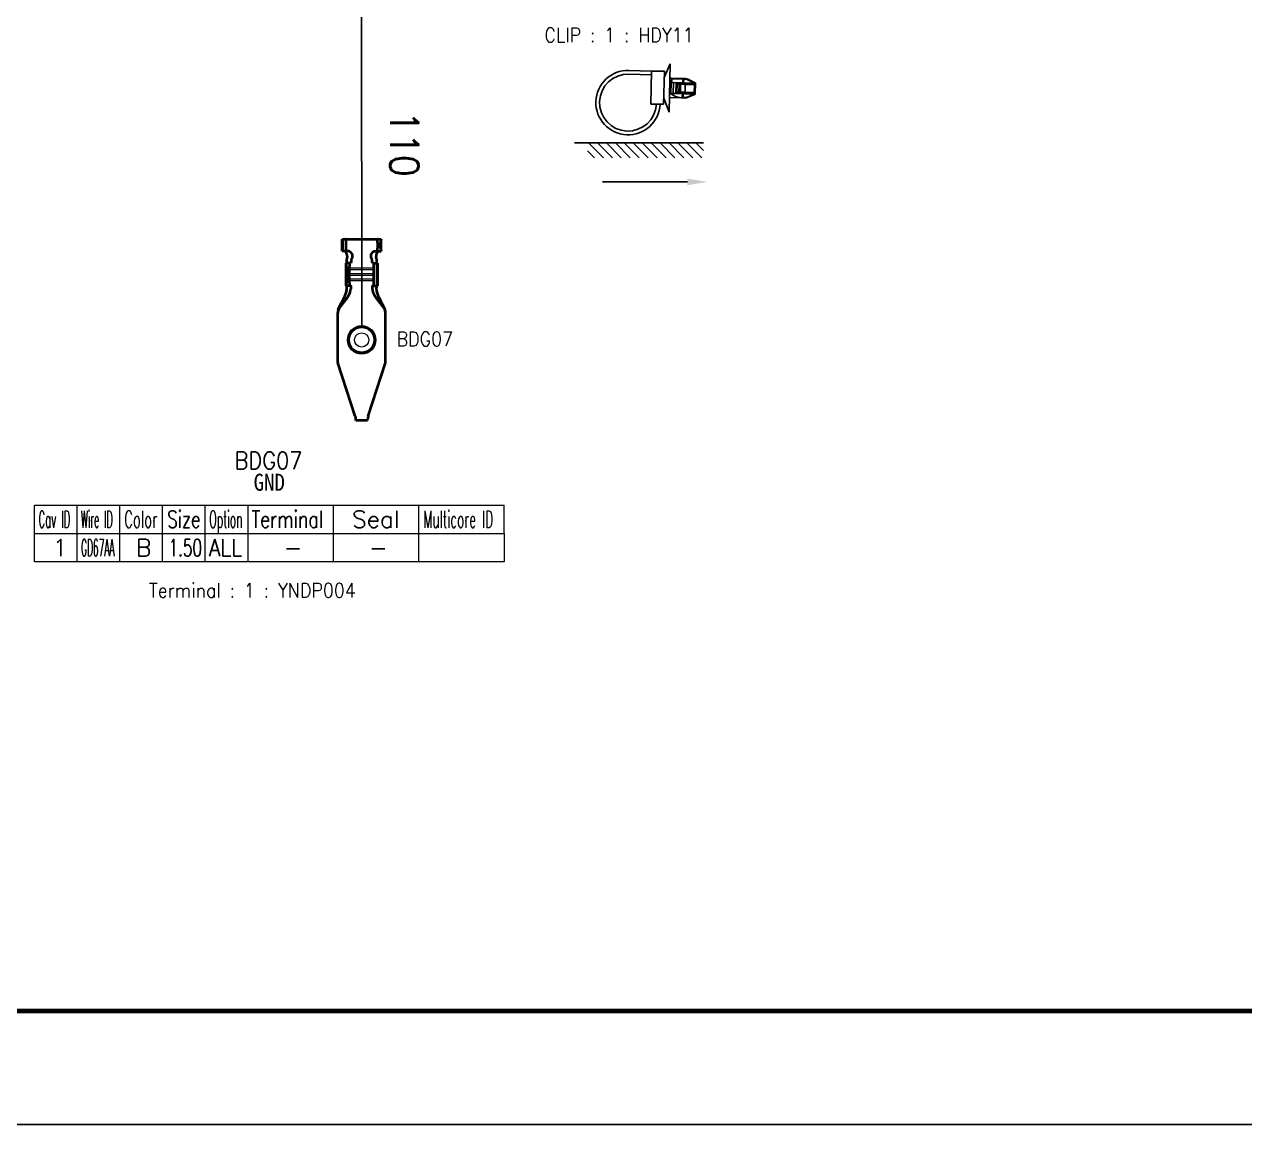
# Model space of a CAD drawing. Header units: inches. Extents: x 47316 to 59086, y 3141 to 11743.
# Drawn here: x 53203.2 to 53417.6, y 5618 to 5811.3 of the extents above; entities that cross this region are included whole.
import ezdxf

# ---------------------------------------------------------------- set-up
doc = ezdxf.new("R2010")
doc.units = ezdxf.units.IN
doc.header["$MEASUREMENT"] = 0
doc.layers.add('标注线', color=3, linetype='Continuous', lineweight=20)
doc.layers.add('轮廓线', color=7, linetype='Continuous', lineweight=40)
doc.styles.get("Standard").update_dxf_attribs({"font": ''})
doc.styles.get('Standard').set_extended_font_data('SimSun')
doc.linetypes.add('_VH_UNTAPED', pattern='A,0.0001,[17,VeSys.shx,S=0.1,R=0,X=0,Y=0],-0.4', length=0.4001)

# ---------------------------------------------------------------- blocks, each defined once
blk = doc.blocks.new('YNDP')
at = {"layer": '标注线', "color": 0}
for p, q in [((-2.1, 7.31), (2.1, 7.31)), ((-2.1, 7.31), (-2.1, 7.03)), ((-2.1, 7.03), (2.1, 7.03)), ((2.1, 7.31), (2.1, 7.03)), ((-2.1, 6.34), (2.1, 6.34)), ((-2.1, 6.06), (-2.1, 6.34)), ((-2.1, 6.06), (2.1, 6.06)), ((-2.1, 5.36), (2.1, 5.36)), ((-2.1, 5.08), (-2.1, 5.36)), ((-2.1, 5.08), (2.1, 5.08)), ((2.1, 6.06), (2.1, 6.34)), ((2.1, 5.08), (2.1, 5.36))]:
    blk.add_line(p, q, dxfattribs=at)
at = {"layer": '轮廓线', "color": 0, "linetype": 'Continuous'}
for p, q in [((-1.12, 31.08), (-4.19, 21.73)), ((-1.05, 31.85), (1.05, 31.85)), ((-1.05, 31.85), (-1.05, 31.62)), ((1.05, 31.85), (1.05, 31.62)), ((1.12, 31.08), (4.19, 21.73)), ((-4.2, 21.67), (-4.2, 12.86)), ((4.2, 21.67), (4.2, 12.86)), ((2.61, 8.81), (2.59, 8.3)), ((-2.8, 4.2), (-2.8, 8.19)), ((-1.93, 8.19), (-2.79, 8.19)), ((-2.68, 4.76), (-2.68, 7.63)), ((-2.59, 8.23), (-2.59, 8.19)), ((-2.15, 7.63), (-2.15, 4.76)), ((1.93, 8.19), (2.79, 8.19)), ((2.15, 7.63), (2.15, 4.76)), ((2.68, 4.76), (2.68, 7.63)), ((2.8, 4.2), (2.8, 8.19)), ((-1.88, 4.2), (-2.79, 4.2)), ((1.88, 4.2), (2.79, 4.2)), ((-3.42, 2.1), (-3.42, 0)), ((-2.21, 2.1), (-3.42, 2.1)), ((3.42, 0), (-3.42, 0)), ((-3.33, 1.54), (-3.33, 0.56)), ((-2.8, 0.56), (-2.8, 1.54)), ((2.21, 2.1), (3.42, 2.1)), ((2.8, 0.56), (2.8, 1.54)), ((3.33, 1.54), (3.33, 0.56)), ((3.42, 2.1), (3.42, 0))]:
    blk.add_line(p, q, dxfattribs=at)
for points in [[(-4.1, 12.34), (-3.84, 11.76), (-3.57, 11.21), (-3.29, 10.67), (-3.04, 10.15), (-2.83, 9.63), (-2.67, 9.1), (-2.59, 8.55)], [(4.1, 12.34), (3.82, 11.71), (3.52, 11.11), (3.22, 10.53), (2.96, 9.97), (2.75, 9.39), (2.61, 8.81)], [(2.59, 8.3), (2.6, 8.23), (2.62, 8.19)]]:
    blk.add_lwpolyline(points, dxfattribs=at)
blk.add_circle((0, 17.68), 2.27, dxfattribs=at)
for centre, radius, start, end in [((-3.99, 21.67), 0.21, 161.8436, 180), ((3.99, 21.67), 0.21, 0, 18.1564), ((-2.73, 12.98), 1.47, 179.9769, 194.856), ((2.73, 12.98), 1.47, 345.1441, 0.0231), ((-2.78, 12.86), 1.42, 179.9988, 190.6859), ((-2.82, 12.86), 1.38, 190.6602, 202.0987), ((-2.83, 12.95), 1.37, 194.867, 203.4682), ((-2.88, 12.93), 1.32, 203.5201, 211.9337), ((2.88, 12.93), 1.31, 328.0524, 336.542), ((2.84, 12.95), 1.36, 336.545, 345.167), ((2.82, 12.86), 1.38, 337.9012, 349.3399), ((2.78, 12.86), 1.42, 349.3141, 0.0012)]:
    blk.add_arc(centre, radius, start, end, dxfattribs=at)
for centre, ratio, start_param, end_param in [((-2.79, 7.63), 0.19732, -4.712389, -3.141593), ((2.79, 7.63), 0.19732, -3.141593, -1.570796), ((-2.79, 4.76), 0.19732, 0, 1.570796), ((2.79, 4.76), 0.19732, -1.570796, 0), ((-3.4, 1.54), 0.133102, -4.712389, -3.141593), ((-3.4, 0.56), 0.133102, 0, 1.570796), ((3.4, 1.54), 0.133102, -3.141593, -1.570796), ((3.4, 0.56), 0.133102, -1.570796, 0)]:
    blk.add_ellipse(centre, major_axis=(0, -0.56), ratio=ratio, start_param=start_param, end_param=end_param, dxfattribs=at)
for points, knots in [([(-1.12, 31.08), (-1.12, 31.13), (-1.11, 31.23), (-1.09, 31.37), (-1.07, 31.5), (-1.06, 31.59), (-1.05, 31.62)], [0, 0, 0, 0, 0.275349, 0.54044, 0.785059, 1, 1, 1, 1]), ([(1.12, 31.08), (1.12, 31.13), (1.11, 31.23), (1.09, 31.37), (1.07, 31.5), (1.06, 31.59), (1.05, 31.62)], [0, 0, 0, 0, 0.275349, 0.54044, 0.785059, 1, 1, 1, 1]), ([(-3.99, 12.24), (-3.96, 12.18), (-3.88, 12.06), (-3.76, 11.88), (-3.63, 11.71), (-3.49, 11.53), (-3.38, 11.38), (-3.28, 11.26), (-3.18, 11.13), (-3.08, 11.01), (-2.97, 10.88), (-2.89, 10.77), (-2.81, 10.67), (-2.71, 10.53), (-2.6, 10.38), (-2.5, 10.23), (-2.42, 10.11), (-2.35, 9.98), (-2.28, 9.85), (-2.21, 9.72), (-2.13, 9.54), (-2.06, 9.35), (-2, 9.15), (-1.96, 9), (-1.93, 8.85), (-1.92, 8.75), (-1.91, 8.7)], [0, 0, 0, 0, 0.050147, 0.101268, 0.15366, 0.207551, 0.263037, 0.291397, 0.320187, 0.379163, 0.409405, 0.44019, 0.471533, 0.503437, 0.568955, 0.6026, 0.636828, 0.671601, 0.70688, 0.742606, 0.778723, 0.851854, 0.888752, 0.925778, 0.962868, 1, 1, 1, 1]), ([(3.99, 12.24), (3.96, 12.18), (3.88, 12.06), (3.76, 11.88), (3.63, 11.71), (3.49, 11.53), (3.38, 11.38), (3.28, 11.26), (3.18, 11.13), (3.08, 11.01), (2.97, 10.88), (2.89, 10.77), (2.81, 10.67), (2.71, 10.53), (2.6, 10.38), (2.5, 10.23), (2.42, 10.11), (2.35, 9.98), (2.28, 9.85), (2.21, 9.72), (2.13, 9.54), (2.06, 9.35), (2, 9.15), (1.96, 9), (1.93, 8.85), (1.92, 8.75), (1.91, 8.7)], [0, 0, 0, 0, 0.050147, 0.101268, 0.15366, 0.207551, 0.263037, 0.291397, 0.320187, 0.379163, 0.409405, 0.44019, 0.471533, 0.503437, 0.568955, 0.6026, 0.636828, 0.671601, 0.70688, 0.742606, 0.778723, 0.851854, 0.888752, 0.925778, 0.962868, 1, 1, 1, 1]), ([(-1.91, 8.7), (-1.91, 8.66), (-1.9, 8.6), (-1.89, 8.5), (-1.89, 8.42), (-1.89, 8.37), (-1.89, 8.34), (-1.89, 8.33)], [0, 0, 0, 0, 0.28921, 0.557756, 0.797041, 0.903477, 1, 1, 1, 1]), ([(1.89, 8.33), (1.89, 8.34), (1.89, 8.37), (1.89, 8.42), (1.89, 8.5), (1.9, 8.6), (1.91, 8.66), (1.91, 8.7)], [0, 0, 0, 0, 0.09654, 0.20301, 0.442326, 0.710821, 1, 1, 1, 1]), ([(-2.59, 8.23), (-2.59, 8.23), (-2.59, 8.25), (-2.59, 8.28), (-2.59, 8.31), (-2.59, 8.35), (-2.58, 8.39), (-2.58, 8.46), (-2.58, 8.51), (-2.59, 8.55)], [0, 0, 0, 0, 0.070978, 0.159185, 0.264069, 0.384693, 0.519957, 0.668708, 1, 1, 1, 1]), ([(-2.58, 8.19), (-2.58, 8.19), (-2.58, 8.19), (-2.58, 8.19), (-2.59, 8.2), (-2.59, 8.2), (-2.59, 8.2), (-2.59, 8.21), (-2.59, 8.22), (-2.59, 8.22), (-2.59, 8.23)], [0, 0, 0, 0, 0.063583, 0.13143, 0.214486, 0.319093, 0.448523, 0.604543, 0.788198, 1, 1, 1, 1]), ([(-2.11, 8.19), (-2.11, 8.19), (-2.11, 8.19), (-2.11, 8.19), (-2.12, 8.18), (-2.12, 8.18), (-2.12, 8.17), (-2.12, 8.17), (-2.13, 8.16), (-2.13, 8.14), (-2.13, 8.12), (-2.14, 8.09), (-2.14, 8.06), (-2.14, 8.01), (-2.15, 7.94), (-2.15, 7.84), (-2.15, 7.74), (-2.15, 7.67), (-2.15, 7.63)], [0, 0, 0, 0, 0.004027, 0.009289, 0.016377, 0.025518, 0.036801, 0.050263, 0.065914, 0.083752, 0.125893, 0.176287, 0.234438, 0.299837, 0.450022, 0.621303, 0.807366, 1, 1, 1, 1]), ([(-1.89, 8.33), (-1.89, 8.32), (-1.9, 8.3), (-1.9, 8.27), (-1.9, 8.25), (-1.91, 8.23), (-1.91, 8.22), (-1.91, 8.21), (-1.92, 8.2), (-1.92, 8.2), (-1.92, 8.2), (-1.92, 8.19), (-1.92, 8.19), (-1.93, 8.19), (-1.93, 8.19)], [0, 0, 0, 0, 0.218442, 0.41158, 0.578176, 0.717068, 0.77583, 0.827442, 0.871971, 0.909537, 0.940372, 0.964928, 0.984146, 1, 1, 1, 1]), ([(1.93, 8.19), (1.93, 8.19), (1.92, 8.19), (1.92, 8.19), (1.92, 8.2), (1.92, 8.2), (1.92, 8.2), (1.91, 8.21), (1.91, 8.22), (1.91, 8.23), (1.9, 8.25), (1.9, 8.27), (1.9, 8.3), (1.89, 8.32), (1.89, 8.33)], [0, 0, 0, 0, 0.015854, 0.035072, 0.059628, 0.090464, 0.128031, 0.17256, 0.224172, 0.282933, 0.421824, 0.58842, 0.781558, 1, 1, 1, 1]), ([(2.15, 7.63), (2.15, 7.67), (2.15, 7.74), (2.15, 7.84), (2.15, 7.94), (2.14, 8.01), (2.14, 8.06), (2.14, 8.09), (2.13, 8.12), (2.13, 8.14), (2.13, 8.16), (2.12, 8.17), (2.12, 8.17), (2.12, 8.18), (2.12, 8.18), (2.11, 8.19), (2.11, 8.19), (2.11, 8.19), (2.11, 8.19)], [0, 0, 0, 0, 0.192634, 0.378697, 0.549978, 0.700163, 0.765562, 0.823713, 0.874107, 0.916248, 0.934086, 0.949737, 0.963199, 0.974482, 0.983623, 0.990711, 0.995973, 1, 1, 1, 1]), ([(-2.15, 4.76), (-2.15, 4.72), (-2.15, 4.65), (-2.15, 4.55), (-2.15, 4.45), (-2.14, 4.38), (-2.14, 4.33), (-2.14, 4.3), (-2.13, 4.27), (-2.13, 4.25), (-2.13, 4.23), (-2.12, 4.22), (-2.12, 4.22), (-2.12, 4.21), (-2.12, 4.21), (-2.11, 4.2), (-2.11, 4.2), (-2.11, 4.2), (-2.11, 4.2)], [0, 0, 0, 0, 0.192634, 0.378697, 0.549978, 0.700163, 0.765562, 0.823713, 0.874107, 0.916248, 0.934086, 0.949737, 0.963199, 0.974482, 0.983623, 0.990711, 0.995973, 1, 1, 1, 1]), ([(2.11, 4.2), (2.11, 4.2), (2.11, 4.2), (2.11, 4.2), (2.12, 4.21), (2.12, 4.21), (2.12, 4.22), (2.12, 4.22), (2.13, 4.23), (2.13, 4.25), (2.13, 4.27), (2.14, 4.3), (2.14, 4.33), (2.14, 4.38), (2.15, 4.45), (2.15, 4.55), (2.15, 4.65), (2.15, 4.72), (2.15, 4.76)], [0, 0, 0, 0, 0.004027, 0.009289, 0.016377, 0.025518, 0.036801, 0.050263, 0.065914, 0.083752, 0.125893, 0.176287, 0.234438, 0.299837, 0.450022, 0.621303, 0.807366, 1, 1, 1, 1]), ([(-2.89, 2.13), (-2.87, 2.14), (-2.85, 2.17), (-2.8, 2.21), (-2.76, 2.26), (-2.72, 2.33), (-2.68, 2.4), (-2.64, 2.48), (-2.61, 2.56), (-2.56, 2.69), (-2.53, 2.85), (-2.51, 3.01), (-2.51, 3.13), (-2.52, 3.22), (-2.54, 3.29), (-2.55, 3.34), (-2.56, 3.36)], [0, 0, 0, 0, 0.038866, 0.08397, 0.135113, 0.191855, 0.253649, 0.319879, 0.389842, 0.462725, 0.612921, 0.759984, 0.828629, 0.892177, 0.949572, 1, 1, 1, 1]), ([(-2.56, 3.36), (-2.57, 3.43), (-2.58, 3.53), (-2.58, 3.66), (-2.58, 3.77), (-2.58, 3.87), (-2.58, 3.98), (-2.58, 4.09), (-2.58, 4.16), (-2.58, 4.2)], [0, 0, 0, 0, 0.240029, 0.362533, 0.486637, 0.612415, 0.739889, 0.869056, 1, 1, 1, 1]), ([(-1.75, 3.36), (-1.74, 3.34), (-1.71, 3.28), (-1.68, 3.19), (-1.65, 3.09), (-1.64, 3), (-1.64, 2.93), (-1.64, 2.87), (-1.65, 2.81), (-1.66, 2.73), (-1.69, 2.64), (-1.73, 2.53), (-1.79, 2.44), (-1.85, 2.36), (-1.91, 2.28), (-1.98, 2.22), (-2.03, 2.18), (-2.07, 2.15), (-2.1, 2.13), (-2.13, 2.12), (-2.17, 2.1), (-2.2, 2.1), (-2.21, 2.1)], [0, 0, 0, 0, 0.055022, 0.116995, 0.185083, 0.258201, 0.296181, 0.334778, 0.373698, 0.412652, 0.489659, 0.564292, 0.635623, 0.703071, 0.76613, 0.824277, 0.876958, 0.901113, 0.923761, 0.944907, 0.964596, 1, 1, 1, 1]), ([(-1.88, 4.2), (-1.88, 4.13), (-1.87, 4.02), (-1.86, 3.87), (-1.85, 3.73), (-1.83, 3.59), (-1.79, 3.46), (-1.77, 3.39), (-1.75, 3.36)], [0, 0, 0, 0, 0.260021, 0.387215, 0.512609, 0.758429, 0.879572, 1, 1, 1, 1]), ([(2.21, 2.1), (2.2, 2.1), (2.17, 2.1), (2.13, 2.12), (2.1, 2.13), (2.07, 2.15), (2.03, 2.18), (1.98, 2.22), (1.91, 2.28), (1.85, 2.36), (1.79, 2.44), (1.73, 2.53), (1.69, 2.64), (1.65, 2.75), (1.64, 2.87), (1.64, 2.98), (1.65, 3.09), (1.68, 3.19), (1.71, 3.28), (1.74, 3.34), (1.75, 3.36)], [0, 0, 0, 0, 0.035416, 0.055113, 0.076262, 0.09891, 0.123064, 0.175742, 0.233887, 0.296955, 0.364416, 0.435763, 0.510406, 0.587414, 0.665244, 0.741782, 0.814902, 0.882994, 0.944969, 1, 1, 1, 1]), ([(1.75, 3.36), (1.77, 3.39), (1.79, 3.46), (1.83, 3.59), (1.85, 3.73), (1.86, 3.87), (1.87, 4.02), (1.88, 4.13), (1.88, 4.2)], [0, 0, 0, 0, 0.120428, 0.241571, 0.48739, 0.612785, 0.739979, 1, 1, 1, 1]), ([(2.56, 3.36), (2.55, 3.34), (2.54, 3.3), (2.53, 3.23), (2.52, 3.16), (2.51, 3.05), (2.52, 2.9), (2.55, 2.73), (2.6, 2.59), (2.64, 2.48), (2.68, 2.41), (2.71, 2.34), (2.75, 2.28), (2.79, 2.23), (2.81, 2.2), (2.83, 2.19)], [0, 0, 0, 0, 0.048288, 0.102718, 0.16266, 0.227338, 0.366788, 0.511961, 0.653827, 0.721303, 0.78555, 0.846014, 0.902199, 0.953655, 1, 1, 1, 1]), ([(2.58, 4.2), (2.58, 4.16), (2.58, 4.09), (2.58, 3.98), (2.58, 3.87), (2.58, 3.77), (2.58, 3.66), (2.58, 3.53), (2.57, 3.43), (2.56, 3.36)], [0, 0, 0, 0, 0.130944, 0.260111, 0.387585, 0.513363, 0.637467, 0.759971, 1, 1, 1, 1]), ([(2.83, 2.19), (2.84, 2.17), (2.86, 2.15), (2.89, 2.13), (2.9, 2.12)], [0, 0, 0, 0, 0.537008, 1, 1, 1, 1]), ([(-2.97, 2.1), (-2.96, 2.1), (-2.95, 2.1), (-2.93, 2.11), (-2.91, 2.12), (-2.9, 2.13), (-2.89, 2.13)], [0, 0, 0, 0, 0.217658, 0.453857, 0.713604, 1, 1, 1, 1]), ([(-2.74, 2.1), (-2.74, 2.1), (-2.74, 2.1), (-2.75, 2.1), (-2.75, 2.09), (-2.75, 2.09), (-2.76, 2.08), (-2.76, 2.08), (-2.76, 2.07), (-2.77, 2.05), (-2.77, 2.03), (-2.78, 2), (-2.78, 1.97), (-2.79, 1.93), (-2.79, 1.89), (-2.8, 1.83), (-2.8, 1.75), (-2.8, 1.65), (-2.8, 1.58), (-2.8, 1.54)], [0, 0, 0, 0, 0.005642, 0.012205, 0.020275, 0.030156, 0.042002, 0.05589, 0.071859, 0.089925, 0.132301, 0.1827, 0.240671, 0.305736, 0.377363, 0.454882, 0.624746, 0.809143, 1, 1, 1, 1]), ([(-2.8, 0.56), (-2.8, 0.52), (-2.8, 0.45), (-2.8, 0.35), (-2.8, 0.27), (-2.79, 0.21), (-2.79, 0.17), (-2.78, 0.13), (-2.78, 0.1), (-2.77, 0.07), (-2.77, 0.05), (-2.76, 0.03), (-2.76, 0.02), (-2.76, 0.02), (-2.75, 0.01), (-2.75, 0.01), (-2.75, 0), (-2.74, 0), (-2.74, 0), (-2.74, 0)], [0, 0, 0, 0, 0.190857, 0.375254, 0.545118, 0.622637, 0.694264, 0.759329, 0.8173, 0.867699, 0.910075, 0.928141, 0.94411, 0.957998, 0.969844, 0.979725, 0.987795, 0.994358, 1, 1, 1, 1]), ([(2.8, 1.54), (2.8, 1.58), (2.8, 1.65), (2.8, 1.75), (2.8, 1.83), (2.79, 1.89), (2.79, 1.93), (2.78, 1.97), (2.78, 2), (2.77, 2.03), (2.77, 2.05), (2.76, 2.07), (2.76, 2.08), (2.76, 2.08), (2.75, 2.09), (2.75, 2.09), (2.75, 2.1), (2.74, 2.1), (2.74, 2.1), (2.74, 2.1)], [0, 0, 0, 0, 0.190857, 0.375254, 0.545118, 0.622637, 0.694264, 0.759329, 0.8173, 0.867699, 0.910075, 0.928141, 0.94411, 0.957998, 0.969844, 0.979725, 0.987795, 0.994358, 1, 1, 1, 1]), ([(2.74, 0), (2.74, 0), (2.74, 0), (2.75, 0), (2.75, 0.01), (2.75, 0.01), (2.76, 0.02), (2.76, 0.02), (2.76, 0.03), (2.77, 0.05), (2.77, 0.07), (2.78, 0.1), (2.78, 0.13), (2.79, 0.17), (2.79, 0.21), (2.8, 0.27), (2.8, 0.35), (2.8, 0.45), (2.8, 0.52), (2.8, 0.56)], [0, 0, 0, 0, 0.005642, 0.012205, 0.020275, 0.030156, 0.042002, 0.05589, 0.071859, 0.089925, 0.132301, 0.1827, 0.240671, 0.305736, 0.377363, 0.454882, 0.624746, 0.809143, 1, 1, 1, 1]), ([(2.9, 2.12), (2.91, 2.12), (2.92, 2.11), (2.94, 2.1), (2.96, 2.1), (2.97, 2.1)], [0, 0, 0, 0, 0.280397, 0.659814, 1, 1, 1, 1])]:
    blk.add_open_spline(points, degree=3, knots=knots, dxfattribs=at)

msp = doc.modelspace()

# ---------------------------------------------------------------- linework, layer by layer
at = {"color": 0, "linetype": '_VH_UNTAPED', "ltscale": 5}
msp.add_line((53262.4, 5823.53), (53262.43, 5758.35), dxfattribs=at)
at = {"color": 0, "linetype": 'ByBlock', "lineweight": -3, "ltscale": 0.132311}
for p, q in [((53315.59, 5801.93), (53316.65, 5804.35)), ((53315.5, 5798.33), (53316.44, 5795.85))]:
    msp.add_line(p, q, dxfattribs=at)
at = {"color": 0, "linetype": 'ByBlock', "lineweight": -3, "ltscale": 0.425}
msp.add_line((53316.65, 5804.35), (53316.44, 5795.85), dxfattribs=at)
at = {"color": 0, "linetype": 'ByBlock', "lineweight": -3, "ltscale": 0.2}
for p, q in [((53313.35, 5802.43), (53309.35, 5802.53)), ((53313.37, 5803.08), (53309.37, 5803.18))]:
    msp.add_line(p, q, dxfattribs=at)
at = {"color": 0, "linetype": 'ByBlock', "lineweight": -3, "ltscale": 0.289999}
msp.add_line((53313.37, 5803.08), (53313.22, 5797.28), dxfattribs=at)
at = {"color": 0, "linetype": 'ByBlock', "lineweight": -3, "ltscale": 0.1125}
for p, q in [((53313.37, 5803.08), (53315.62, 5803.03)), ((53313.22, 5797.28), (53315.47, 5797.23))]:
    msp.add_line(p, q, dxfattribs=at)
at = {"color": 0, "linetype": 'ByBlock', "lineweight": -3, "ltscale": 0.096026}
for p, q in [((53315.62, 5803.03), (53315.57, 5801.11)), ((53315.52, 5799.15), (53315.47, 5797.23))]:
    msp.add_line(p, q, dxfattribs=at)
at = {"color": 0, "linetype": 'ByBlock', "lineweight": -3, "ltscale": 0.008443}
for p, q in [((53316.75, 5801.7), (53316.58, 5801.7)), ((53316.75, 5801.8), (53316.59, 5801.8))]:
    msp.add_line(p, q, dxfattribs=at)
at = {"color": 0, "linetype": 'ByBlock', "lineweight": -3, "ltscale": 0.032832}
msp.add_line((53316.74, 5801.04), (53316.75, 5801.7), dxfattribs=at)
at = {"color": 0, "linetype": 'ByBlock', "lineweight": -3, "ltscale": 0.005}
for p, q in [((53316.75, 5801.7), (53316.75, 5801.8)), ((53319.01, 5801.64), (53319.02, 5801.74)), ((53319.25, 5801.64), (53319.25, 5801.74)), ((53319.84, 5801.49), (53319.88, 5801.58)), ((53320.97, 5800.93), (53321.01, 5801.02)), ((53320.97, 5800.93), (53321.07, 5800.93)), ((53318.93, 5798.44), (53318.92, 5798.34)), ((53319.17, 5798.44), (53319.17, 5798.34)), ((53319.77, 5798.55), (53319.81, 5798.46)), ((53320.92, 5799.06), (53321.02, 5799.05)), ((53320.92, 5799.06), (53320.96, 5798.97))]:
    msp.add_line(p, q, dxfattribs=at)
at = {"color": 0, "linetype": 'ByBlock', "lineweight": -3, "ltscale": 0.009488}
msp.add_line((53316.94, 5801.79), (53316.75, 5801.8), dxfattribs=at)
at = {"color": 0, "linetype": 'ByBlock', "lineweight": -3, "ltscale": 0.007906}
msp.add_line((53316.91, 5801.69), (53316.75, 5801.7), dxfattribs=at)
at = {"color": 0, "linetype": 'ByBlock', "lineweight": -3, "ltscale": 0.0325}
for p, q in [((53316.89, 5801.04), (53316.91, 5801.69)), ((53318.86, 5801.65), (53318.84, 5801)), ((53319.01, 5801.64), (53319, 5800.99)), ((53318.83, 5799.1), (53318.81, 5798.45)), ((53318.94, 5799.09), (53318.93, 5798.44))]:
    msp.add_line(p, q, dxfattribs=at)
at = {"color": 0, "linetype": 'ByBlock', "lineweight": -3, "ltscale": 0.097302}
for p, q in [((53318.86, 5801.65), (53316.91, 5801.69)), ((53318.89, 5801.74), (53316.94, 5801.79))]:
    msp.add_line(p, q, dxfattribs=at)
at = {"color": 0, "linetype": 'ByBlock', "lineweight": -3, "ltscale": 0.007907}
msp.add_line((53319.01, 5801.64), (53318.86, 5801.65), dxfattribs=at)
at = {"color": 0, "linetype": 'ByBlock', "lineweight": -3, "ltscale": 0.006325}
msp.add_line((53319.02, 5801.74), (53318.89, 5801.74), dxfattribs=at)
at = {"color": 0, "linetype": 'ByBlock', "lineweight": -3, "ltscale": 0.011804}
for p, q in [((53319.01, 5801.64), (53319.25, 5801.64)), ((53319.02, 5801.74), (53319.25, 5801.74))]:
    msp.add_line(p, q, dxfattribs=at)
at = {"color": 0, "linetype": 'ByBlock', "lineweight": -3, "ltscale": 0.062941}
for p, q in [((53320.97, 5800.93), (53319.84, 5801.49)), ((53319.77, 5798.55), (53320.92, 5799.06))]:
    msp.add_line(p, q, dxfattribs=at)
at = {"color": 0, "linetype": 'ByBlock', "lineweight": -3, "ltscale": 0.062942}
for p, q in [((53321.01, 5801.02), (53319.88, 5801.58)), ((53319.81, 5798.46), (53320.96, 5798.97))]:
    msp.add_line(p, q, dxfattribs=at)
at = {"color": 0, "linetype": 'ByBlock', "lineweight": -3, "ltscale": 0.097948}
msp.add_line((53315.57, 5801.11), (53315.52, 5799.15), dxfattribs=at)
at = {"color": 0, "linetype": 'ByBlock', "lineweight": -3, "ltscale": 0.0125}
for p, q in [((53316.79, 5800.1), (53316.54, 5800.1)), ((53316.8, 5800.15), (53316.55, 5800.15)), ((53317.62, 5799.13), (53317.63, 5799.37)), ((53317.66, 5800.77), (53317.67, 5801.02)), ((53317.81, 5799.12), (53317.81, 5799.37)), ((53317.85, 5800.77), (53317.85, 5801.02))]:
    msp.add_line(p, q, dxfattribs=at)
at = {"color": 0, "linetype": 'ByBlock', "lineweight": -3, "ltscale": 0.0025}
msp.add_line((53316.71, 5800.1), (53316.71, 5800.15), dxfattribs=at)
at = {"color": 0, "linetype": 'ByBlock', "lineweight": -3, "ltscale": 0.095}
for p, q in [((53316.82, 5801.05), (53316.77, 5799.15)), ((53317.22, 5801.04), (53317.17, 5799.14))]:
    msp.add_line(p, q, dxfattribs=at)
at = {"color": 0, "linetype": 'ByBlock', "lineweight": -3, "ltscale": 0.004339}
msp.add_line((53316.77, 5799.15), (53316.77, 5799.06), dxfattribs=at)
at = {"color": 0, "linetype": 'ByBlock', "lineweight": -3, "ltscale": 0.1}
msp.add_line((53316.77, 5799.15), (53318.77, 5799.1), dxfattribs=at)
at = {"color": 0, "linetype": 'ByBlock', "lineweight": -3, "ltscale": 0.02}
for p, q in [((53316.77, 5799.15), (53317.17, 5799.14)), ((53316.82, 5801.05), (53317.22, 5801.04))]:
    msp.add_line(p, q, dxfattribs=at)
at = {"color": 0, "linetype": 'ByBlock', "lineweight": -3, "ltscale": 0.022501}
for p, q in [((53317.17, 5799.14), (53317.62, 5799.13)), ((53317.22, 5801.04), (53317.67, 5801.02))]:
    msp.add_line(p, q, dxfattribs=at)
at = {"color": 0, "linetype": 'ByBlock', "lineweight": -3, "ltscale": 0.009364}
for p, q in [((53317.81, 5799.12), (53317.62, 5799.13)), ((53317.81, 5799.37), (53317.63, 5799.37)), ((53317.66, 5800.77), (53317.85, 5800.77)), ((53317.67, 5801.02), (53317.85, 5801.02))]:
    msp.add_line(p, q, dxfattribs=at)
at = {"color": 0, "linetype": 'ByBlock', "lineweight": -3, "ltscale": 0.07}
for p, q in [((53317.66, 5800.77), (53317.63, 5799.37)), ((53317.85, 5800.77), (53317.81, 5799.37)), ((53318.21, 5800.76), (53318.17, 5799.36)), ((53318.46, 5800.75), (53318.43, 5799.36)), ((53319.27, 5800.73), (53319.24, 5799.34)), ((53320.91, 5800.69), (53320.87, 5799.29)), ((53321.06, 5800.69), (53321.03, 5799.29))]:
    msp.add_line(p, q, dxfattribs=at)
at = {"color": 0, "linetype": 'ByBlock', "lineweight": -3, "ltscale": 0.018011}
for p, q in [((53318.17, 5799.36), (53317.81, 5799.37)), ((53318.21, 5800.76), (53317.85, 5800.77))]:
    msp.add_line(p, q, dxfattribs=at)
at = {"color": 0, "linetype": 'ByBlock', "lineweight": -3, "ltscale": 0.009006}
for p, q in [((53317.99, 5799.12), (53317.81, 5799.12)), ((53318.03, 5801.02), (53317.85, 5801.02))]:
    msp.add_line(p, q, dxfattribs=at)
at = {"color": 0, "linetype": 'ByBlock', "lineweight": -3, "ltscale": 0.012637}
for p, q in [((53317.99, 5799.12), (53318.24, 5799.11)), ((53318.29, 5801.01), (53318.03, 5801.02)), ((53318.17, 5799.36), (53318.43, 5799.36)), ((53318.46, 5800.75), (53318.21, 5800.76))]:
    msp.add_line(p, q, dxfattribs=at)
at = {"color": 0, "linetype": 'ByBlock', "lineweight": -3, "ltscale": 0.04455}
for p, q in [((53319.13, 5799.09), (53318.24, 5799.11)), ((53319.18, 5800.99), (53318.29, 5801.01))]:
    msp.add_line(p, q, dxfattribs=at)
at = {"color": 0, "linetype": 'ByBlock', "lineweight": -3, "ltscale": 0.0405}
for p, q in [((53319.24, 5799.34), (53318.43, 5799.36)), ((53319.27, 5800.73), (53318.46, 5800.75))]:
    msp.add_line(p, q, dxfattribs=at)
at = {"color": 0, "linetype": 'ByBlock', "lineweight": -3, "ltscale": 0.031953}
msp.add_line((53318.77, 5799.1), (53318.75, 5798.46), dxfattribs=at)
at = {"color": 0, "linetype": 'ByBlock', "lineweight": -3, "ltscale": 0.003059}
msp.add_line((53318.83, 5799.1), (53318.77, 5799.1), dxfattribs=at)
at = {"color": 0, "linetype": 'ByBlock', "lineweight": -3, "ltscale": 0.000233459}
msp.add_line((53318.84, 5799.09), (53318.83, 5799.1), dxfattribs=at)
at = {"color": 0, "linetype": 'ByBlock', "lineweight": -3, "ltscale": 0.005363}
msp.add_line((53318.94, 5799.09), (53318.84, 5799.09), dxfattribs=at)
at = {"color": 0, "linetype": 'ByBlock', "lineweight": -3, "ltscale": 0.081943}
for p, q in [((53320.77, 5799.05), (53319.13, 5799.09)), ((53320.82, 5800.95), (53319.18, 5800.99)), ((53320.87, 5799.29), (53319.24, 5799.34)), ((53320.91, 5800.69), (53319.27, 5800.73))]:
    msp.add_line(p, q, dxfattribs=at)
at = {"color": 0, "linetype": 'ByBlock', "lineweight": -3, "ltscale": 0.007544}
for p, q in [((53321.03, 5799.29), (53320.87, 5799.29)), ((53321.06, 5800.69), (53320.91, 5800.69))]:
    msp.add_line(p, q, dxfattribs=at)
at = {"color": 0, "linetype": 'ByBlock', "lineweight": -3, "ltscale": 0.001816}
for p, q in [((53320.92, 5799.09), (53320.92, 5799.06)), ((53320.97, 5800.93), (53320.96, 5800.89))]:
    msp.add_line(p, q, dxfattribs=at)
at = {"color": 0, "linetype": 'ByBlock', "lineweight": -3, "ltscale": 0.011816}
for p, q in [((53321.03, 5799.29), (53321.02, 5799.05)), ((53321.07, 5800.93), (53321.06, 5800.69))]:
    msp.add_line(p, q, dxfattribs=at)
at = {"color": 0, "linetype": 'ByBlock', "lineweight": -3, "ltscale": 0.107719}
msp.add_line((53318.66, 5798.35), (53316.5, 5798.4), dxfattribs=at)
at = {"color": 0, "linetype": 'ByBlock', "lineweight": -3}
for p, q in [((53316.77, 5799.06), (53317.15, 5798.81)), ((53317.15, 5798.81), (53317.55, 5798.62)), ((53317.55, 5798.62), (53317.97, 5798.48)), ((53317.97, 5798.48), (53318.31, 5798.41)), ((53318.31, 5798.41), (53318.65, 5798.36))]:
    msp.add_line(p, q, dxfattribs=at)
at = {"color": 0, "linetype": 'ByBlock', "lineweight": -3, "ltscale": 0.000715637}
msp.add_line((53318.65, 5798.36), (53318.65, 5798.35), dxfattribs=at)
at = {"color": 0, "linetype": 'ByBlock', "lineweight": -3, "ltscale": 0.00896}
msp.add_line((53318.66, 5798.35), (53318.83, 5798.34), dxfattribs=at)
at = {"color": 0, "linetype": 'ByBlock', "lineweight": -3, "ltscale": 0.000495148}
msp.add_line((53318.75, 5798.46), (53318.75, 5798.45), dxfattribs=at)
at = {"color": 0, "linetype": 'ByBlock', "lineweight": -3, "ltscale": 9.0198e-05}
msp.add_line((53318.75, 5798.45), (53318.76, 5798.45), dxfattribs=at)
at = {"color": 0, "linetype": 'ByBlock', "lineweight": -3, "ltscale": 0.002986}
msp.add_line((53318.76, 5798.45), (53318.81, 5798.45), dxfattribs=at)
at = {"color": 0, "linetype": 'ByBlock', "lineweight": -3, "ltscale": 0.005597}
msp.add_line((53318.81, 5798.45), (53318.93, 5798.44), dxfattribs=at)
at = {"color": 0, "linetype": 'ByBlock', "lineweight": -3, "ltscale": 0.004477}
msp.add_line((53318.83, 5798.34), (53318.92, 5798.34), dxfattribs=at)
at = {"color": 0, "linetype": 'ByBlock', "lineweight": -3, "ltscale": 0.012206}
for p, q in [((53319.17, 5798.34), (53318.92, 5798.34)), ((53319.17, 5798.44), (53318.93, 5798.44))]:
    msp.add_line(p, q, dxfattribs=at)
at = {"color": 0, "lineweight": -3}
for p, q in [((53322.48, 5790.48), (53299.82, 5790.48, 0)), ((53303.34, 5787.85), (53302.12, 5789.07)), ((53304.91, 5787.85), (53302.28, 5790.48)), ((53306.48, 5787.85), (53303.85, 5790.48)), ((53308.05, 5787.85), (53305.43, 5790.48)), ((53309.63, 5787.85), (53307, 5790.48)), ((53311.2, 5787.85), (53308.57, 5790.48)), ((53312.77, 5787.85), (53310.14, 5790.48)), ((53314.34, 5787.85), (53311.71, 5790.48)), ((53315.91, 5787.85), (53313.28, 5790.48)), ((53317.48, 5787.85), (53314.85, 5790.48)), ((53319.05, 5787.85), (53316.43, 5790.48)), ((53320.63, 5787.85), (53318, 5790.48)), ((53322.2, 5787.85), (53319.57, 5790.48)), ((53322.48, 5789.14), (53321.14, 5790.48))]:
    msp.add_line(p, q, dxfattribs=at)
for p, q in [((53319.67, 5783.6), (53304.72, 5783.6)), ((50247.93, 5618.03), (55003.93, 5618.03))]:
    msp.add_line(p, q)
at = {"color": 0, "linetype": 'Continuous', "lineweight": 15}
for p, q in [((53204.96, 5726.85), (53287.46, 5726.85)), ((53204.96, 5721.85), (53204.96, 5726.85)), ((53204.96, 5721.85), (53287.46, 5721.85))]:
    msp.add_line(p, q, dxfattribs=at)
at = {"color": 7, "linetype": 'Continuous', "lineweight": 15}
for p, q in [((53212.46, 5721.85), (53212.46, 5726.85)), ((53219.96, 5721.85), (53219.96, 5726.85)), ((53227.46, 5721.85), (53227.46, 5726.85)), ((53234.96, 5721.85), (53234.96, 5726.85)), ((53242.46, 5721.85), (53242.46, 5726.85)), ((53257.46, 5721.85), (53257.46, 5726.85)), ((53272.46, 5721.85), (53272.46, 5726.85)), ((53287.46, 5721.85), (53287.46, 5726.85))]:
    msp.add_line(p, q, dxfattribs=at)
at = {"color": 102, "linetype": 'Continuous', "lineweight": 15}
for p, q in [((53212.46, 5716.85), (53212.46, 5721.85)), ((53219.96, 5716.85), (53219.96, 5721.85)), ((53227.46, 5716.85), (53227.46, 5721.85)), ((53234.96, 5716.85), (53234.96, 5721.85)), ((53242.46, 5716.85), (53242.46, 5721.85)), ((53257.46, 5716.85), (53257.46, 5721.85)), ((53272.46, 5716.85), (53272.46, 5721.85))]:
    msp.add_line(p, q, dxfattribs=at)
at = {"lineweight": 70}
msp.add_line((50267.93, 5638.03), (54983.93, 5638.03), dxfattribs=at)
at = {"color": 0, "linetype": 'Continuous', "lineweight": 15}
msp.add_lwpolyline([(53204.96, 5716.85), (53204.96, 5721.85), (53287.46, 5721.85), (53287.46, 5716.85)], close=True, dxfattribs=at)
for radius in [2.5, 1.25]:
    msp.add_circle((53262.43, 5755.85), radius, dxfattribs=at)
at = {"color": 0, "linetype": 'ByBlock', "lineweight": -3}
for centre, radius, start, end in [((53309.23, 5797.53), 5.65, 88.5813, 357.06), ((53309.23, 5797.53), 5, 88.5813, 356.8621), ((53319.22, 5800.24), 1.5, 63.5644, 88.5813), ((53319.22, 5800.24), 1.4, 63.5644, 88.5813), ((53316.8, 5800.55), 0.5, 88.5813, 118.5813), ((53320.78, 5799.3), 0.25, 268.5813, 358.5813), ((53320.81, 5800.7), 0.25, 358.5813, 88.5813), ((53320.97, 5800.93), 0.1, 358.5813, 63.5644), ((53318.66, 5798.46), 0.0931, 264.5049, 0.1819), ((53318.65, 5798.45), 0.0999, 268.524, 358.5239), ((53318.65, 5798.35), 0.00433, 224.1906, 287.4189), ((53319.21, 5799.84), 1.4, 268.5813, 293.5982), ((53319.21, 5799.84), 1.5, 268.5813, 293.5982), ((53320.92, 5799.06), 0.1, 293.5982, 358.5813)]:
    msp.add_arc(centre, radius, start, end, dxfattribs=at)
at = {"color": 0, "linetype": 'ByBlock', "lineweight": -3, "extrusion": (0, 0, -1)}
for centre, major_axis, ratio, start_param, end_param in [((53316.94, 5801.69), (0.0025, 0.1), 0.316228, 4.712389, 6.283185), ((53318.89, 5801.64), (0.0025, 0.1), 0.316228, 4.712389, 6.283185), ((53317.99, 5799.37), (0.006, 0.25), 0.720438, 1.570796, 3.141593), ((53318.03, 5800.77), (0.006, 0.25), 0.720438, 0, 1.570796), ((53318.25, 5799.36), (0.006, 0.25), 0.720438, 1.570796, 3.141593), ((53318.28, 5800.76), (0.006, 0.25), 0.720438, 0, 1.570796), ((53319.14, 5799.34), (0.006, 0.25), 0.396439, 1.570796, 3.141593), ((53319.17, 5800.74), (0.006, 0.25), 0.396439, -6.283185, -4.712389), ((53320.78, 5799.3), (0.006, 0.25), 0.396439, 1.570796, 3.141593), ((53320.81, 5800.7), (0.006, 0.25), 0.396439, 0, 1.570796), ((53318.66, 5798.45), (0.0025, 0.1), 0.97071, 1.570796, 3.141593), ((53318.84, 5798.44), (0.0025, 0.1), 0.22389, 3.141593, 4.712389)]:
    msp.add_ellipse(centre, major_axis=major_axis, ratio=ratio, start_param=start_param, end_param=end_param, dxfattribs=at)
msp.add_solid([(53319.67, 5784.18), (53323.17, 5783.6), (53319.67, 5783.02)])

# ---------------------------------------------------------------- block references
at = {"color": 0, "rotation": 180}
msp.add_blockref('YNDP', (53262.43, 5773.53), dxfattribs=at)

# ---------------------------------------------------------------- texts
at = {"color": 42, "linetype": 'Continuous', "lineweight": 15, "char_height": 2.5, "attachment_point": 1}
for s, insert, width in [('\\Fromans.shx;\\W0.9000000000;\\T1.0000000000;\\o\\lCLIP : 1 : HDY11', (53294.53, 5810.64), 31.2857), ('\\Fromans.shx;\\W0.9000000000;\\T1.0000000000;\\o\\lTerminal : 1 : YNDP004', (53225.05, 5713.1), 42.5357)]:
    msp.add_mtext(s, dxfattribs=dict(at, insert=insert, width=width))
at = {"color": 7, "linetype": '_VH_UNTAPED', "lineweight": 18, "ltscale": 5, "insert": (53272.41, 5796.08), "char_height": 5, "width": 12.8571, "attachment_point": 1, "rotation": 270}
msp.add_mtext('\\Fromans.shx;\\W0.9000000000;\\T1.0000000000;\\o\\l110', dxfattribs=at)
at = {"color": 21, "linetype": 'Continuous', "lineweight": 15, "attachment_point": 1}
for s, insert, char_height, width in [('\\Fromans.shx;\\W0.9000000000;\\T1.0000000000;\\o\\lBDG07', (53268.56, 5757.26), 2.5, 11.0357), ('\\Fromans.shx;\\W0.3855932203;\\T1.0000000000;\\o\\lGD67AA', (53213.13, 5720.85), 3, 6.5), ('\\Fromans.shx;\\W0.6500000000;\\T1.0000000000;\\o\\l1.50', (53228.52, 5720.85), 3, 6.5), ('\\Fromans.shx;\\W1.0000000000;\\T1.0000000000;\\o\\l-', (53248.68, 5720.85), 3, 3.7143)]:
    msp.add_mtext(s, dxfattribs=dict(at, insert=insert, char_height=char_height, width=width))
at = {"color": 6, "linetype": 'Continuous', "lineweight": 20, "char_height": 3, "attachment_point": 1}
for s, insert, width in [('\\Fromans.shx;\\W0.9000000000;\\T1.0000000000;\\o\\lBDG07', (53240.1, 5736.17), 13.2429), ('\\f黑体|b0|i0|c1|p0;\\W0.9000000000;\\T1.0000000000;\\o\\lGND', (53243.44, 5732.35), 5.8247)]:
    msp.add_mtext(s, dxfattribs=dict(at, insert=insert, width=width))
at = {"color": 7, "linetype": 'Continuous', "lineweight": 15, "char_height": 3, "attachment_point": 1}
for s, insert, width in [('\\Fromans.shx;\\W0.4292452830;\\T1.0000000000;\\o\\lCav ID', (53205.65, 5725.85), 6.5), ('\\Fromans.shx;\\W0.4026548673;\\T1.0000000000;\\o\\lWire ID', (53213.08, 5725.85), 6.5), ('\\Fromans.shx;\\W0.5687500000;\\T1.0000000000;\\o\\lColor', (53220.71, 5725.85), 6.5), ('\\Fromans.shx;\\W0.7222222222;\\T1.0000000000;\\o\\lSize', (53228.27, 5725.85), 6.5), ('\\Fromans.shx;\\W0.4595959596;\\T1.0000000000;\\o\\lOption', (53235.66, 5725.85), 6.5), ('\\Fromans.shx;\\W0.7480916031;\\T1.0000000000;\\o\\lTerminal', (53243.07, 5725.85), 14), ('\\Fromans.shx;\\W1.0000000000;\\T1.0000000000;\\o\\lSeal', (53260.75, 5725.85), 9.2857), ('\\Fromans.shx;\\W0.5185185185;\\T1.0000000000;\\o\\lMulticore ID', (53273.26, 5725.85), 14), ('\\Fromans.shx;\\W1.0000000000;\\T1.0000000000;\\o\\l1', (53208.14, 5720.85), 2.8571)]:
    msp.add_mtext(s, dxfattribs=dict(at, insert=insert, width=width))
at = {"color": 140, "linetype": 'Continuous', "lineweight": 15, "char_height": 3, "attachment_point": 1}
for s, insert, width in [('\\Fromans.shx;\\W1.0000000000;\\T1.0000000000;\\o\\lB', (53222.78, 5720.85), 3), ('\\Fromans.shx;\\W0.8750000000;\\T1.0000000000;\\o\\lALL', (53235.59, 5720.85), 6.5), ('\\Fromans.shx;\\W1.0000000000;\\T1.0000000000;\\o\\l-', (53263.68, 5720.85), 3.7143)]:
    msp.add_mtext(s, dxfattribs=dict(at, insert=insert, width=width))

doc.saveas('drawing.dxf')
